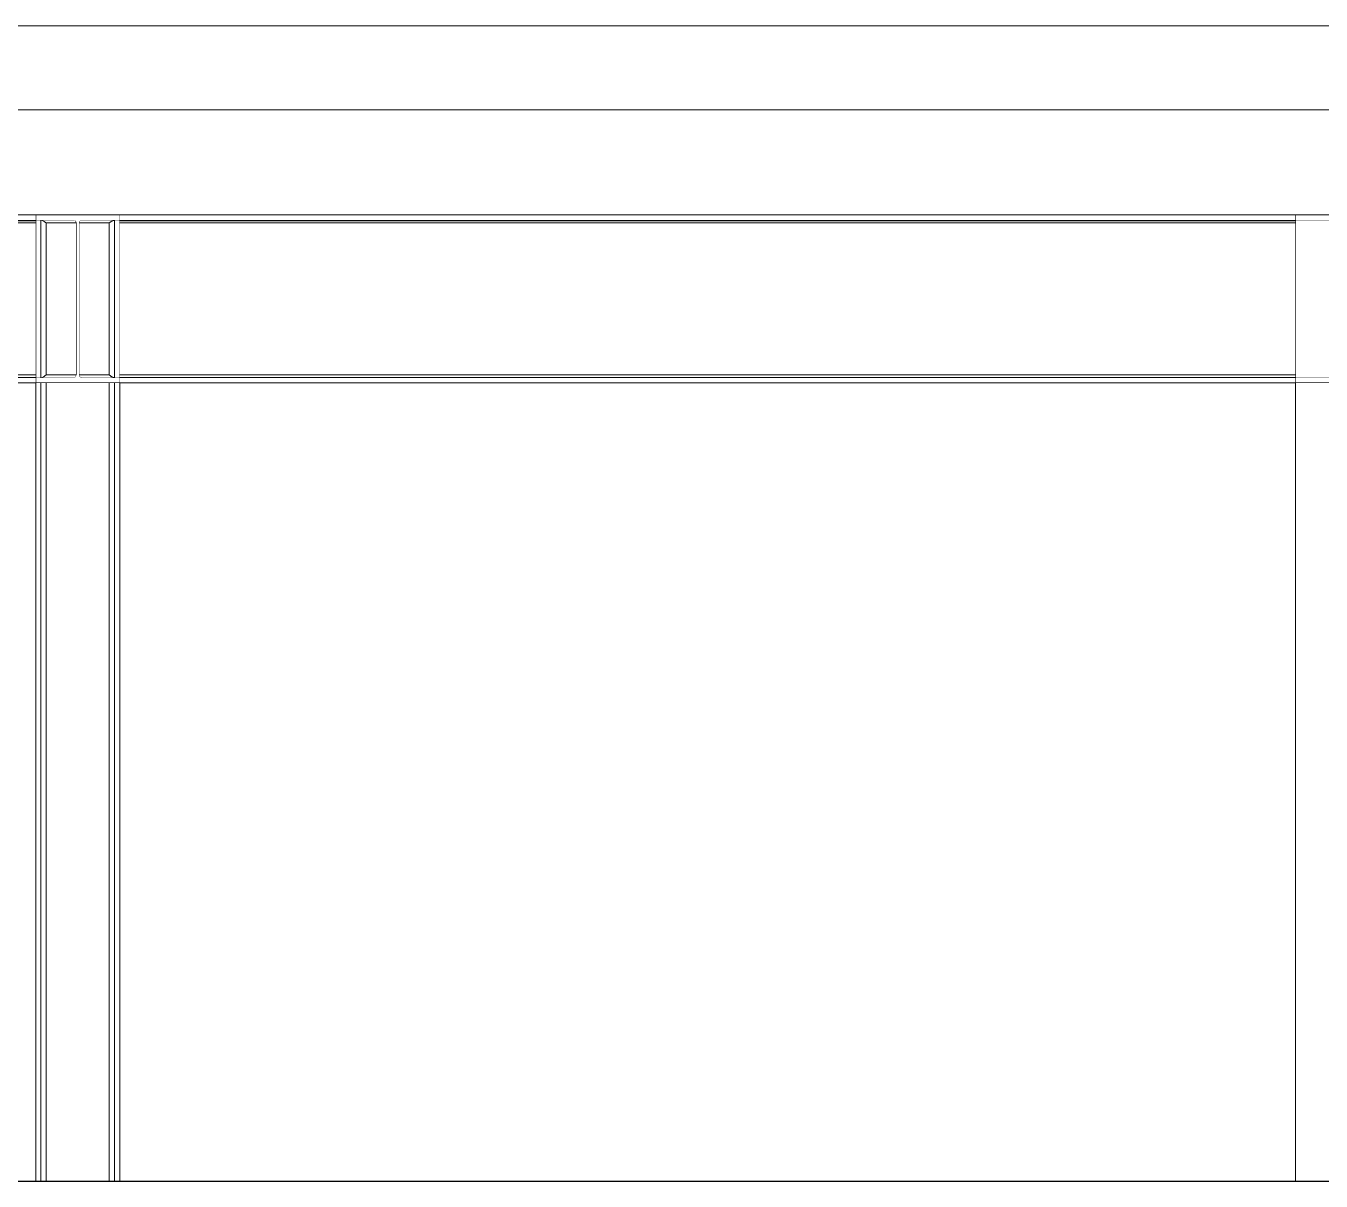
# Model space of a CAD drawing. Extents: x -18489 to 195597, y -1599 to 112111.
# Drawn here: x 13307.7 to 13616.1, y 27375.8 to 27650.8 of the extents above; entities that cross this region are included whole.
import ezdxf
from ezdxf.xclip import XClip

# ---------------------------------------------------------------- set-up
doc = ezdxf.new("R2010")
doc.units = 0
doc.header["$LTSCALE"] = 100
doc.header["$XCLIPFRAME"] = 2
doc.linetypes.add('188K-SM-07-F10-MECH-CR PIPE-Y2257103$0$X-S-FAB_SL ALL$0$Wipeout_Contour', pattern=[1, 0, -1])
for name, color, linetype in [('188K-SM-07-F10-MECH-CR PIPE-Y2257103$0$X-S-FAB_SL ALL$0$ASP_1', 1, 'Continuous'), ('188K-SM-07-F10-MECH-CR PIPE-Y2257103$0$X-S-FAB_SL ALL$0$Hattch', 7, 'Continuous'), ('188K-SM-07-F10-MECH-CR PIPE-Y2257103$0$X-S-FAB_SL ALL$0$S-BEAM', 7, 'Continuous'), ('188K-SM-07-F10-MECH-CR PIPE-Y2257103$0$X-S-FAB_SL ALL$0$S-COL', 7, 'Continuous'), ('188K-SM-07-F10-MECH-CR PIPE-Y2257103$0$X-S-FAB_SL ALL$0$S-SLAB', 7, 'Continuous')]:
    doc.layers.add(name, color=color, linetype=linetype)

# ---------------------------------------------------------------- blocks, each defined once
blk = doc.blocks.new('188K-SM-07-F10-MECH-CR PIPE-Y2257103$0$X-S-FAB_SL ALL$0$剖面元素_242_3', base_point=(23061.26, -8263.06))
at = {"layer": '188K-SM-07-F10-MECH-CR PIPE-Y2257103$0$X-S-FAB_SL ALL$0$S-SLAB', "color": 15, "lineweight": 0}
for p, q in [((40656.26, -6943.06), (24906.26, -6943.06)), ((40656.26, -6963.06), (24906.26, -6963.06))]:
    blk.add_line(p, q, dxfattribs=at)
blk = doc.blocks.new('188K-SM-07-F10-MECH-CR PIPE-Y2257103$0$X-S-FAB_SL ALL$0$剖面元素_1304_3', base_point=(23061.26, -8263.06))
at = {"layer": '188K-SM-07-F10-MECH-CR PIPE-Y2257103$0$X-S-FAB_SL ALL$0$S-BEAM', "color": 2, "lineweight": 0}
for p, q in [((36371.26, -6988.06), (36371.26, -6989.36)), ((36391.26, -6988.06), (36371.26, -6988.06)), ((36391.26, -6988.06), (36391.26, -6989.36)), ((36371.26, -7026.76), (36371.26, -7028.06)), ((36391.26, -7026.76), (36391.26, -7028.06)), ((36391.26, -7028.06), (36371.26, -7028.06))]:
    blk.add_line(p, q, dxfattribs=at)
at = {"layer": '188K-SM-07-F10-MECH-CR PIPE-Y2257103$0$X-S-FAB_SL ALL$0$S-BEAM', "color": 2, "lineweight": 0, "flags": 128}
for points in [[(36380.69, -6989.54), (36380.26, -6989.36), (36371.26, -6989.36)], [(36380.69, -6989.54), (36380.86, -6989.96), (36380.86, -7026.16), (36380.69, -7026.59)], [(36381.84, -6989.54), (36381.66, -6989.96), (36381.66, -7026.16), (36381.84, -7026.59)], [(36391.26, -6989.36), (36382.26, -6989.36), (36381.84, -6989.54)], [(36380.69, -7026.59), (36380.26, -7026.76), (36371.26, -7026.76)], [(36381.84, -7026.59), (36382.26, -7026.76), (36391.26, -7026.76)]]:
    blk.add_lwpolyline(points, dxfattribs=at)
blk = doc.blocks.new('188K-SM-07-F10-MECH-CR PIPE-Y2257103$0$X-S-FAB_SL ALL$0$剖面元素_1306_3', base_point=(23061.26, -8263.06))
at = {"layer": '188K-SM-07-F10-MECH-CR PIPE-Y2257103$0$X-S-FAB_SL ALL$0$S-BEAM', "color": 2, "lineweight": 0}
for p, q in [((36671.26, -6988.06), (36671.26, -6989.36)), ((36691.26, -6988.06), (36671.26, -6988.06)), ((36691.26, -6988.06), (36691.26, -6989.36)), ((36671.26, -7026.76), (36671.26, -7028.06)), ((36691.26, -7026.76), (36691.26, -7028.06)), ((36691.26, -7028.06), (36671.26, -7028.06))]:
    blk.add_line(p, q, dxfattribs=at)
at = {"layer": '188K-SM-07-F10-MECH-CR PIPE-Y2257103$0$X-S-FAB_SL ALL$0$S-BEAM', "color": 2, "lineweight": 0, "flags": 128}
for points in [[(36680.69, -6989.54), (36680.26, -6989.36), (36671.26, -6989.36)], [(36680.69, -6989.54), (36680.86, -6989.96), (36680.86, -7026.16), (36680.69, -7026.59)], [(36681.84, -6989.54), (36681.66, -6989.96), (36681.66, -7026.16), (36681.84, -7026.59)], [(36691.26, -6989.36), (36682.26, -6989.36), (36681.84, -6989.54)], [(36680.69, -7026.59), (36680.26, -7026.76), (36671.26, -7026.76)], [(36681.84, -7026.59), (36682.26, -7026.76), (36691.26, -7026.76)]]:
    blk.add_lwpolyline(points, dxfattribs=at)
blk = doc.blocks.new('188K-SM-07-F10-MECH-CR PIPE-Y2257103$0$X-S-FAB_SL ALL$0$剖面元素_2071_3', base_point=(23061.26, -8263.06))
at = {"color": 254, "linetype": '188K-SM-07-F10-MECH-CR PIPE-Y2257103$0$X-S-FAB_SL ALL$0$Wipeout_Contour', "lineweight": 0, "ltscale": 148237.307232}
blk.add_wipeout([(36391.26, -6989.36), (36390.06, -6989.36), (36390.06, -7026.76), (36391.26, -7026.76)], dxfattribs=at).dxf.layer = '188K-SM-07-F10-MECH-CR PIPE-Y2257103$0$X-S-FAB_SL ALL$0$Hattch'
at = {"color": 254, "linetype": '188K-SM-07-F10-MECH-CR PIPE-Y2257103$0$X-S-FAB_SL ALL$0$Wipeout_Contour', "lineweight": 0, "ltscale": 148184.86997}
blk.add_wipeout([(36373.76, -6989.96), (36373.76, -7026.16), (36380.86, -7026.16), (36380.86, -6989.96)], dxfattribs=at).dxf.layer = '188K-SM-07-F10-MECH-CR PIPE-Y2257103$0$X-S-FAB_SL ALL$0$Hattch'
at = {"color": 254, "linetype": '188K-SM-07-F10-MECH-CR PIPE-Y2257103$0$X-S-FAB_SL ALL$0$Wipeout_Contour', "lineweight": 0, "ltscale": 148325.434224}
blk.add_wipeout([(36390.06, -7218.06), (36391.26, -7218.06), (36391.26, -7028.06), (36390.06, -7028.06)], dxfattribs=at).dxf.layer = '188K-SM-07-F10-MECH-CR PIPE-Y2257103$0$X-S-FAB_SL ALL$0$Hattch'
at = {"color": 254, "linetype": '188K-SM-07-F10-MECH-CR PIPE-Y2257103$0$X-S-FAB_SL ALL$0$Wipeout_Contour', "lineweight": 0, "ltscale": 148234.60848}
blk.add_wipeout([(36390.06, -6989.36), (36389.89, -6989.36), (36389.89, -7026.76), (36390.06, -7026.76)], dxfattribs=at).dxf.layer = '188K-SM-07-F10-MECH-CR PIPE-Y2257103$0$X-S-FAB_SL ALL$0$Hattch'
at = {"color": 254, "linetype": '188K-SM-07-F10-MECH-CR PIPE-Y2257103$0$X-S-FAB_SL ALL$0$Wipeout_Contour', "lineweight": 0, "ltscale": 148322.737075}
blk.add_wipeout([(36389.89, -7218.06), (36390.06, -7218.06), (36390.06, -7028.06), (36389.89, -7028.06)], dxfattribs=at).dxf.layer = '188K-SM-07-F10-MECH-CR PIPE-Y2257103$0$X-S-FAB_SL ALL$0$Hattch'
at = {"color": 254, "linetype": '188K-SM-07-F10-MECH-CR PIPE-Y2257103$0$X-S-FAB_SL ALL$0$Wipeout_Contour', "lineweight": 0, "ltscale": 296466.76908}
blk.add_wipeout([(36389.41, -7026.58), (36389.42, -7026.59), (36389.84, -7026.76), (36389.89, -7026.76), (36389.89, -6989.36), (36389.84, -6989.36), (36389.42, -6989.54), (36389.41, -6989.54)], dxfattribs=at).dxf.layer = '188K-SM-07-F10-MECH-CR PIPE-Y2257103$0$X-S-FAB_SL ALL$0$Hattch'
at = {"color": 254, "linetype": '188K-SM-07-F10-MECH-CR PIPE-Y2257103$0$X-S-FAB_SL ALL$0$Wipeout_Contour', "lineweight": 0, "ltscale": 148321.461294}
blk.add_wipeout([(36389.41, -7218.06), (36389.89, -7218.06), (36389.89, -7028.06), (36389.41, -7028.06)], dxfattribs=at).dxf.layer = '188K-SM-07-F10-MECH-CR PIPE-Y2257103$0$X-S-FAB_SL ALL$0$Hattch'
at = {"layer": '188K-SM-07-F10-MECH-CR PIPE-Y2257103$0$X-S-FAB_SL ALL$0$S-COL', "color": 8, "lineweight": 0}
for p, q in [((36391.26, -7026.76), (36391.26, -6989.36)), ((36391.26, -7218.06), (36391.26, -7028.06))]:
    blk.add_line(p, q, dxfattribs=at)
at = {"color": 254, "linetype": '188K-SM-07-F10-MECH-CR PIPE-Y2257103$0$X-S-FAB_SL ALL$0$Wipeout_Contour', "lineweight": 0, "ltscale": 148319.25157}
blk.add_wipeout([(36388.76, -7218.06), (36389.41, -7218.06), (36389.41, -7028.06), (36388.76, -7028.06)], dxfattribs=at).dxf.layer = '188K-SM-07-F10-MECH-CR PIPE-Y2257103$0$X-S-FAB_SL ALL$0$Hattch'
at = {"color": 254, "linetype": '188K-SM-07-F10-MECH-CR PIPE-Y2257103$0$X-S-FAB_SL ALL$0$Wipeout_Contour', "lineweight": 0, "ltscale": 148231.120149}
blk.add_wipeout([(36388.76, -6989.96), (36388.76, -7026.16), (36389.41, -7026.58), (36389.41, -6989.54)], dxfattribs=at).dxf.layer = '188K-SM-07-F10-MECH-CR PIPE-Y2257103$0$X-S-FAB_SL ALL$0$Hattch'
at = {"color": 254, "linetype": '188K-SM-07-F10-MECH-CR PIPE-Y2257103$0$X-S-FAB_SL ALL$0$Wipeout_Contour', "lineweight": 0, "ltscale": 148215.899524}
blk.add_wipeout([(36381.66, -7026.16), (36388.76, -7026.16), (36388.76, -6989.96), (36381.66, -6989.96)], dxfattribs=at).dxf.layer = '188K-SM-07-F10-MECH-CR PIPE-Y2257103$0$X-S-FAB_SL ALL$0$Hattch'
at = {"color": 254, "linetype": '188K-SM-07-F10-MECH-CR PIPE-Y2257103$0$X-S-FAB_SL ALL$0$Wipeout_Contour', "lineweight": 0, "ltscale": 148288.53492}
blk.add_wipeout([(36388.76, -7028.06), (36373.76, -7028.06), (36373.76, -7218.06), (36388.76, -7218.06)], dxfattribs=at).dxf.layer = '188K-SM-07-F10-MECH-CR PIPE-Y2257103$0$X-S-FAB_SL ALL$0$Hattch'
at = {"layer": '188K-SM-07-F10-MECH-CR PIPE-Y2257103$0$X-S-FAB_SL ALL$0$S-COL', "color": 8, "lineweight": 0}
for p, q in [((36390.06, -7026.76), (36390.06, -6989.36)), ((36388.76, -7026.16), (36388.76, -6989.96)), ((36388.76, -7218.06), (36388.76, -7028.06)), ((36390.06, -7218.06), (36390.06, -7028.06))]:
    blk.add_line(p, q, dxfattribs=at)
at = {"color": 254, "linetype": '188K-SM-07-F10-MECH-CR PIPE-Y2257103$0$X-S-FAB_SL ALL$0$Wipeout_Contour', "lineweight": 0, "ltscale": 148257.818154}
blk.add_wipeout([(36373.11, -7218.06), (36373.76, -7218.06), (36373.76, -7028.06), (36373.11, -7028.06)], dxfattribs=at).dxf.layer = '188K-SM-07-F10-MECH-CR PIPE-Y2257103$0$X-S-FAB_SL ALL$0$Hattch'
at = {"color": 254, "linetype": '188K-SM-07-F10-MECH-CR PIPE-Y2257103$0$X-S-FAB_SL ALL$0$Wipeout_Contour', "lineweight": 0, "ltscale": 148169.650212}
blk.add_wipeout([(36373.11, -7026.58), (36373.76, -7026.16), (36373.76, -6989.96), (36373.11, -6989.54)], dxfattribs=at).dxf.layer = '188K-SM-07-F10-MECH-CR PIPE-Y2257103$0$X-S-FAB_SL ALL$0$Hattch'
at = {"color": 254, "linetype": '188K-SM-07-F10-MECH-CR PIPE-Y2257103$0$X-S-FAB_SL ALL$0$Wipeout_Contour', "lineweight": 0, "ltscale": 296334.775581}
blk.add_wipeout([(36372.64, -6989.36), (36372.64, -7026.76), (36372.69, -7026.76), (36373.11, -7026.59), (36373.11, -7026.58), (36373.11, -6989.54), (36373.11, -6989.54), (36372.69, -6989.36)], dxfattribs=at).dxf.layer = '188K-SM-07-F10-MECH-CR PIPE-Y2257103$0$X-S-FAB_SL ALL$0$Hattch'
at = {"color": 254, "linetype": '188K-SM-07-F10-MECH-CR PIPE-Y2257103$0$X-S-FAB_SL ALL$0$Wipeout_Contour', "lineweight": 0, "ltscale": 148255.60847}
blk.add_wipeout([(36372.64, -7218.06), (36373.11, -7218.06), (36373.11, -7028.06), (36372.64, -7028.06)], dxfattribs=at).dxf.layer = '188K-SM-07-F10-MECH-CR PIPE-Y2257103$0$X-S-FAB_SL ALL$0$Hattch'
at = {"color": 254, "linetype": '188K-SM-07-F10-MECH-CR PIPE-Y2257103$0$X-S-FAB_SL ALL$0$Wipeout_Contour', "lineweight": 0, "ltscale": 148254.332708}
blk.add_wipeout([(36372.46, -7218.06), (36372.64, -7218.06), (36372.64, -7028.06), (36372.46, -7028.06)], dxfattribs=at).dxf.layer = '188K-SM-07-F10-MECH-CR PIPE-Y2257103$0$X-S-FAB_SL ALL$0$Hattch'
at = {"color": 254, "linetype": '188K-SM-07-F10-MECH-CR PIPE-Y2257103$0$X-S-FAB_SL ALL$0$Wipeout_Contour', "lineweight": 0, "ltscale": 148166.163442}
blk.add_wipeout([(36372.46, -6989.36), (36372.46, -7026.76), (36372.64, -7026.76), (36372.64, -6989.36)], dxfattribs=at).dxf.layer = '188K-SM-07-F10-MECH-CR PIPE-Y2257103$0$X-S-FAB_SL ALL$0$Hattch'
at = {"color": 254, "linetype": '188K-SM-07-F10-MECH-CR PIPE-Y2257103$0$X-S-FAB_SL ALL$0$Wipeout_Contour', "lineweight": 0, "ltscale": 148163.46475}
blk.add_wipeout([(36372.46, -6989.36), (36371.26, -6989.36), (36371.26, -7026.76), (36372.46, -7026.76)], dxfattribs=at).dxf.layer = '188K-SM-07-F10-MECH-CR PIPE-Y2257103$0$X-S-FAB_SL ALL$0$Hattch'
at = {"layer": '188K-SM-07-F10-MECH-CR PIPE-Y2257103$0$X-S-FAB_SL ALL$0$S-COL', "color": 8, "lineweight": 0}
blk.add_line((36373.76, -7026.16), (36373.76, -6989.96), dxfattribs=at)
at = {"color": 254, "linetype": '188K-SM-07-F10-MECH-CR PIPE-Y2257103$0$X-S-FAB_SL ALL$0$Wipeout_Contour', "lineweight": 0, "ltscale": 148251.635621}
blk.add_wipeout([(36371.26, -7218.06), (36372.46, -7218.06), (36372.46, -7028.06), (36371.26, -7028.06)], dxfattribs=at).dxf.layer = '188K-SM-07-F10-MECH-CR PIPE-Y2257103$0$X-S-FAB_SL ALL$0$Hattch'
at = {"layer": '188K-SM-07-F10-MECH-CR PIPE-Y2257103$0$X-S-FAB_SL ALL$0$S-COL', "color": 8, "lineweight": 0}
for p, q in [((36371.26, -7026.76), (36371.26, -6989.36)), ((36372.46, -7026.76), (36372.46, -6989.36)), ((36371.26, -7218.06), (36371.26, -7028.06)), ((36372.46, -7218.06), (36372.46, -7028.06)), ((36373.76, -7218.06), (36373.76, -7028.06))]:
    blk.add_line(p, q, dxfattribs=at)
blk = doc.blocks.new('188K-SM-07-F10-MECH-CR PIPE-Y2257103$0$X-S-FAB_SL ALL$0$剖面元素_2079_3', base_point=(23061.26, -8263.06))
at = {"color": 254, "linetype": '188K-SM-07-F10-MECH-CR PIPE-Y2257103$0$X-S-FAB_SL ALL$0$Wipeout_Contour', "lineweight": 0, "ltscale": 149466.35018}
blk.add_wipeout([(36691.26, -7028.06), (36671.26, -7028.06), (36671.26, -7218.06), (36691.26, -7218.06)], dxfattribs=at).dxf.layer = '188K-SM-07-F10-MECH-CR PIPE-Y2257103$0$X-S-FAB_SL ALL$0$Hattch'
at = {"color": 254, "linetype": '188K-SM-07-F10-MECH-CR PIPE-Y2257103$0$X-S-FAB_SL ALL$0$Wipeout_Contour', "lineweight": 0, "ltscale": 298732.459954}
blk.add_wipeout([(36671.26, -6989.36), (36671.26, -7026.76), (36680.26, -7026.76), (36680.69, -7026.59), (36680.86, -7026.16), (36680.86, -6989.96), (36680.69, -6989.54), (36680.26, -6989.36)], dxfattribs=at).dxf.layer = '188K-SM-07-F10-MECH-CR PIPE-Y2257103$0$X-S-FAB_SL ALL$0$Hattch'
at = {"layer": '188K-SM-07-F10-MECH-CR PIPE-Y2257103$0$X-S-FAB_SL ALL$0$S-COL', "color": 8, "lineweight": 0}
for p, q in [((36671.26, -7026.76), (36671.26, -6989.36)), ((36671.26, -7218.06), (36671.26, -7028.06))]:
    blk.add_line(p, q, dxfattribs=at)
at = {"color": 254, "linetype": '188K-SM-07-F10-MECH-CR PIPE-Y2257103$0$X-S-FAB_SL ALL$0$Wipeout_Contour', "lineweight": 0, "ltscale": 298783.123314}
blk.add_wipeout([(36681.66, -6989.96), (36681.66, -7026.16), (36681.84, -7026.59), (36682.26, -7026.76), (36691.26, -7026.76), (36691.26, -6989.36), (36682.26, -6989.36), (36681.84, -6989.54)], dxfattribs=at).dxf.layer = '188K-SM-07-F10-MECH-CR PIPE-Y2257103$0$X-S-FAB_SL ALL$0$Hattch'
at = {"layer": '188K-SM-07-F10-MECH-CR PIPE-Y2257103$0$X-S-FAB_SL ALL$0$S-COL', "color": 8, "lineweight": 0}
for p, q in [((36691.26, -7026.76), (36691.26, -6989.36)), ((36691.26, -7218.06), (36691.26, -7028.06))]:
    blk.add_line(p, q, dxfattribs=at)
blk = doc.blocks.new('188K-SM-07-F10-MECH-CR PIPE-Y2257103$0$X-S-FAB_SL ALL$0$剖面元素_2119_3', base_point=(23061.26, -8263.06))
at = {"color": 254, "linetype": '188K-SM-07-F10-MECH-CR PIPE-Y2257103$0$X-S-FAB_SL ALL$0$Wipeout_Contour', "lineweight": 0, "ltscale": 147596.602641}
blk.add_wipeout([(36091.26, -6989.36), (36371.26, -6989.36), (36371.26, -6988.06), (36091.26, -6988.06)], dxfattribs=at).dxf.layer = '188K-SM-07-F10-MECH-CR PIPE-Y2257103$0$X-S-FAB_SL ALL$0$Hattch'
at = {"color": 254, "linetype": '188K-SM-07-F10-MECH-CR PIPE-Y2257103$0$X-S-FAB_SL ALL$0$Wipeout_Contour', "lineweight": 0, "ltscale": 148232.438597}
blk.add_wipeout([(36389.42, -7026.59), (36381.84, -7026.59), (36382.26, -7026.76), (36389.84, -7026.76)], dxfattribs=at).dxf.layer = '188K-SM-07-F10-MECH-CR PIPE-Y2257103$0$X-S-FAB_SL ALL$0$Hattch'
at = {"color": 254, "linetype": '188K-SM-07-F10-MECH-CR PIPE-Y2257103$0$X-S-FAB_SL ALL$0$Wipeout_Contour', "lineweight": 0, "ltscale": 147597.16166}
blk.add_wipeout([(36371.26, -6989.36), (36091.26, -6989.36), (36091.26, -6989.54), (36371.26, -6989.54)], dxfattribs=at).dxf.layer = '188K-SM-07-F10-MECH-CR PIPE-Y2257103$0$X-S-FAB_SL ALL$0$Hattch'
at = {"color": 254, "linetype": '188K-SM-07-F10-MECH-CR PIPE-Y2257103$0$X-S-FAB_SL ALL$0$Wipeout_Contour', "lineweight": 0, "ltscale": 148804.220266}
blk.add_wipeout([(36671.26, -7026.76), (36391.26, -7026.76), (36391.26, -7028.06), (36671.26, -7028.06)], dxfattribs=at).dxf.layer = '188K-SM-07-F10-MECH-CR PIPE-Y2257103$0$X-S-FAB_SL ALL$0$Hattch'
at = {"color": 254, "linetype": '188K-SM-07-F10-MECH-CR PIPE-Y2257103$0$X-S-FAB_SL ALL$0$Wipeout_Contour', "lineweight": 0, "ltscale": 147597.388973}
blk.add_wipeout([(36371.26, -6989.54), (36091.26, -6989.54), (36091.26, -6989.96), (36371.26, -6989.96)], dxfattribs=at).dxf.layer = '188K-SM-07-F10-MECH-CR PIPE-Y2257103$0$X-S-FAB_SL ALL$0$Hattch'
at = {"color": 254, "linetype": '188K-SM-07-F10-MECH-CR PIPE-Y2257103$0$X-S-FAB_SL ALL$0$Wipeout_Contour', "lineweight": 0, "ltscale": 148803.662715}
blk.add_wipeout([(36391.26, -7026.59), (36391.26, -7026.76), (36671.26, -7026.76), (36671.26, -7026.59)], dxfattribs=at).dxf.layer = '188K-SM-07-F10-MECH-CR PIPE-Y2257103$0$X-S-FAB_SL ALL$0$Hattch'
at = {"color": 254, "linetype": '188K-SM-07-F10-MECH-CR PIPE-Y2257103$0$X-S-FAB_SL ALL$0$Wipeout_Contour', "lineweight": 0, "ltscale": 147611.299271}
blk.add_wipeout([(36371.26, -6989.96), (36091.26, -6989.96), (36091.26, -7026.16), (36371.26, -7026.16)], dxfattribs=at).dxf.layer = '188K-SM-07-F10-MECH-CR PIPE-Y2257103$0$X-S-FAB_SL ALL$0$Hattch'
at = {"color": 254, "linetype": '188K-SM-07-F10-MECH-CR PIPE-Y2257103$0$X-S-FAB_SL ALL$0$Wipeout_Contour', "lineweight": 0, "ltscale": 148803.43606}
blk.add_wipeout([(36391.26, -7026.16), (36391.26, -7026.59), (36671.26, -7026.59), (36671.26, -7026.16)], dxfattribs=at).dxf.layer = '188K-SM-07-F10-MECH-CR PIPE-Y2257103$0$X-S-FAB_SL ALL$0$Hattch'
at = {"layer": '188K-SM-07-F10-MECH-CR PIPE-Y2257103$0$X-S-FAB_SL ALL$0$S-BEAM', "color": 8, "lineweight": 0}
blk.add_line((36671.26, -7028.06), (36391.26, -7028.06), dxfattribs=at)
at = {"color": 254, "linetype": '188K-SM-07-F10-MECH-CR PIPE-Y2257103$0$X-S-FAB_SL ALL$0$Wipeout_Contour', "lineweight": 0, "ltscale": 148168.32911}
blk.add_wipeout([(36380.26, -6989.36), (36372.69, -6989.36), (36373.11, -6989.54), (36380.69, -6989.54)], dxfattribs=at).dxf.layer = '188K-SM-07-F10-MECH-CR PIPE-Y2257103$0$X-S-FAB_SL ALL$0$Hattch'
at = {"color": 254, "linetype": '188K-SM-07-F10-MECH-CR PIPE-Y2257103$0$X-S-FAB_SL ALL$0$Wipeout_Contour', "lineweight": 0, "ltscale": 147625.210022}
blk.add_wipeout([(36091.26, -7026.59), (36371.26, -7026.59), (36371.26, -7026.16), (36091.26, -7026.16)], dxfattribs=at).dxf.layer = '188K-SM-07-F10-MECH-CR PIPE-Y2257103$0$X-S-FAB_SL ALL$0$Hattch'
at = {"layer": '188K-SM-07-F10-MECH-CR PIPE-Y2257103$0$X-S-FAB_SL ALL$0$S-BEAM', "color": 8, "lineweight": 0}
for p, q in [((36371.26, -6988.06), (36091.26, -6988.06)), ((36371.26, -6989.36), (36091.26, -6989.36)), ((36371.26, -6989.96), (36091.26, -6989.96))]:
    blk.add_line(p, q, dxfattribs=at)
at = {"color": 254, "linetype": '188K-SM-07-F10-MECH-CR PIPE-Y2257103$0$X-S-FAB_SL ALL$0$Wipeout_Contour', "lineweight": 0, "ltscale": 148204.277981}
blk.add_wipeout([(36381.84, -6989.54), (36389.42, -6989.54), (36389.84, -6989.36), (36382.26, -6989.36)], dxfattribs=at).dxf.layer = '188K-SM-07-F10-MECH-CR PIPE-Y2257103$0$X-S-FAB_SL ALL$0$Hattch'
at = {"color": 254, "linetype": '188K-SM-07-F10-MECH-CR PIPE-Y2257103$0$X-S-FAB_SL ALL$0$Wipeout_Contour', "lineweight": 0, "ltscale": 147625.438487}
blk.add_wipeout([(36091.26, -7026.59), (36091.26, -7026.76), (36371.26, -7026.76), (36371.26, -7026.59)], dxfattribs=at).dxf.layer = '188K-SM-07-F10-MECH-CR PIPE-Y2257103$0$X-S-FAB_SL ALL$0$Hattch'
at = {"color": 254, "linetype": '188K-SM-07-F10-MECH-CR PIPE-Y2257103$0$X-S-FAB_SL ALL$0$Wipeout_Contour', "lineweight": 0, "ltscale": 185256.93226}
blk.add_wipeout([(36381.84, -6989.54), (36381.66, -6989.96), (36388.76, -6989.96), (36389.41, -6989.54), (36389.42, -6989.54)], dxfattribs=at).dxf.layer = '188K-SM-07-F10-MECH-CR PIPE-Y2257103$0$X-S-FAB_SL ALL$0$Hattch'
at = {"color": 254, "linetype": '188K-SM-07-F10-MECH-CR PIPE-Y2257103$0$X-S-FAB_SL ALL$0$Wipeout_Contour', "lineweight": 0, "ltscale": 148775.055241}
blk.add_wipeout([(36671.26, -6988.06), (36391.26, -6988.06), (36391.26, -6989.36), (36671.26, -6989.36)], dxfattribs=at).dxf.layer = '188K-SM-07-F10-MECH-CR PIPE-Y2257103$0$X-S-FAB_SL ALL$0$Hattch'
at = {"color": 254, "linetype": '188K-SM-07-F10-MECH-CR PIPE-Y2257103$0$X-S-FAB_SL ALL$0$Wipeout_Contour', "lineweight": 0, "ltscale": 147626.000487}
blk.add_wipeout([(36091.26, -7028.06), (36371.26, -7028.06), (36371.26, -7026.76), (36091.26, -7026.76)], dxfattribs=at).dxf.layer = '188K-SM-07-F10-MECH-CR PIPE-Y2257103$0$X-S-FAB_SL ALL$0$Hattch'
at = {"layer": '188K-SM-07-F10-MECH-CR PIPE-Y2257103$0$X-S-FAB_SL ALL$0$S-BEAM', "color": 8, "lineweight": 0}
blk.add_line((36388.76, -6989.96), (36389.41, -6989.54), dxfattribs=at)
at = {"color": 254, "linetype": '188K-SM-07-F10-MECH-CR PIPE-Y2257103$0$X-S-FAB_SL ALL$0$Wipeout_Contour', "lineweight": 0, "ltscale": 185209.128688}
blk.add_wipeout([(36373.11, -6989.54), (36373.11, -6989.54), (36373.76, -6989.96), (36380.86, -6989.96), (36380.69, -6989.54)], dxfattribs=at).dxf.layer = '188K-SM-07-F10-MECH-CR PIPE-Y2257103$0$X-S-FAB_SL ALL$0$Hattch'
at = {"color": 254, "linetype": '188K-SM-07-F10-MECH-CR PIPE-Y2257103$0$X-S-FAB_SL ALL$0$Wipeout_Contour', "lineweight": 0, "ltscale": 148789.635477}
blk.add_wipeout([(36391.26, -6989.96), (36391.26, -7026.16), (36671.26, -7026.16), (36671.26, -6989.96)], dxfattribs=at).dxf.layer = '188K-SM-07-F10-MECH-CR PIPE-Y2257103$0$X-S-FAB_SL ALL$0$Hattch'
at = {"color": 254, "linetype": '188K-SM-07-F10-MECH-CR PIPE-Y2257103$0$X-S-FAB_SL ALL$0$Wipeout_Contour', "lineweight": 0, "ltscale": 148196.496557}
blk.add_wipeout([(36372.69, -7026.76), (36380.26, -7026.76), (36380.69, -7026.59), (36373.11, -7026.59)], dxfattribs=at).dxf.layer = '188K-SM-07-F10-MECH-CR PIPE-Y2257103$0$X-S-FAB_SL ALL$0$Hattch'
at = {"layer": '188K-SM-07-F10-MECH-CR PIPE-Y2257103$0$X-S-FAB_SL ALL$0$S-BEAM', "color": 8, "lineweight": 0}
for p, q in [((36373.11, -6989.54), (36372.69, -6989.36)), ((36373.11, -6989.54), (36373.76, -6989.96)), ((36373.76, -6989.96), (36380.86, -6989.96)), ((36381.66, -6989.96), (36388.76, -6989.96)), ((36371.26, -7026.16), (36091.26, -7026.16)), ((36371.26, -7026.76), (36091.26, -7026.76)), ((36671.26, -7026.16), (36391.26, -7026.16)), ((36671.26, -7026.76), (36391.26, -7026.76)), ((36371.26, -7028.06), (36091.26, -7028.06))]:
    blk.add_line(p, q, dxfattribs=at)
at = {"color": 254, "linetype": '188K-SM-07-F10-MECH-CR PIPE-Y2257103$0$X-S-FAB_SL ALL$0$Wipeout_Contour', "lineweight": 0, "ltscale": 148775.835345}
blk.add_wipeout([(36391.26, -6989.54), (36391.26, -6989.96), (36671.26, -6989.96), (36671.26, -6989.54)], dxfattribs=at).dxf.layer = '188K-SM-07-F10-MECH-CR PIPE-Y2257103$0$X-S-FAB_SL ALL$0$Hattch'
at = {"color": 254, "linetype": '188K-SM-07-F10-MECH-CR PIPE-Y2257103$0$X-S-FAB_SL ALL$0$Wipeout_Contour', "lineweight": 0, "ltscale": 185291.829913}
blk.add_wipeout([(36388.76, -7026.16), (36381.66, -7026.16), (36381.84, -7026.59), (36389.42, -7026.59), (36389.41, -7026.58)], dxfattribs=at).dxf.layer = '188K-SM-07-F10-MECH-CR PIPE-Y2257103$0$X-S-FAB_SL ALL$0$Hattch'
at = {"layer": '188K-SM-07-F10-MECH-CR PIPE-Y2257103$0$X-S-FAB_SL ALL$0$S-BEAM', "color": 8, "lineweight": 0}
for p, q in [((36389.41, -7026.58), (36388.76, -7026.16)), ((36389.84, -7026.76), (36389.42, -7026.59))]:
    blk.add_line(p, q, dxfattribs=at)
at = {"color": 254, "linetype": '188K-SM-07-F10-MECH-CR PIPE-Y2257103$0$X-S-FAB_SL ALL$0$Wipeout_Contour', "lineweight": 0, "ltscale": 148775.609832}
blk.add_wipeout([(36391.26, -6989.36), (36391.26, -6989.54), (36671.26, -6989.54), (36671.26, -6989.36)], dxfattribs=at).dxf.layer = '188K-SM-07-F10-MECH-CR PIPE-Y2257103$0$X-S-FAB_SL ALL$0$Hattch'
at = {"color": 254, "linetype": '188K-SM-07-F10-MECH-CR PIPE-Y2257103$0$X-S-FAB_SL ALL$0$Wipeout_Contour', "lineweight": 0, "ltscale": 185244.035388}
blk.add_wipeout([(36373.11, -7026.59), (36380.69, -7026.59), (36380.86, -7026.16), (36373.76, -7026.16), (36373.11, -7026.58)], dxfattribs=at).dxf.layer = '188K-SM-07-F10-MECH-CR PIPE-Y2257103$0$X-S-FAB_SL ALL$0$Hattch'
at = {"layer": '188K-SM-07-F10-MECH-CR PIPE-Y2257103$0$X-S-FAB_SL ALL$0$S-BEAM', "color": 8, "lineweight": 0}
for p, q in [((36389.84, -6989.36), (36389.42, -6989.54)), ((36671.26, -6988.06), (36391.26, -6988.06)), ((36671.26, -6989.36), (36391.26, -6989.36)), ((36671.26, -6989.96), (36391.26, -6989.96)), ((36373.11, -7026.59), (36372.69, -7026.76)), ((36373.76, -7026.16), (36373.11, -7026.58)), ((36380.86, -7026.16), (36373.76, -7026.16)), ((36388.76, -7026.16), (36381.66, -7026.16))]:
    blk.add_line(p, q, dxfattribs=at)
blk = doc.blocks.new('188K-SM-07-F10-MECH-CR PIPE-Y2257103$0$X-S-FAB_SL ALL$0$A$C2e9ab586')
at = {"layer": '188K-SM-07-F10-MECH-CR PIPE-Y2257103$0$X-S-FAB_SL ALL$0$S-BEAM', "lineweight": 0}
for name in ['188K-SM-07-F10-MECH-CR PIPE-Y2257103$0$X-S-FAB_SL ALL$0$剖面元素_1304_3', '188K-SM-07-F10-MECH-CR PIPE-Y2257103$0$X-S-FAB_SL ALL$0$剖面元素_1306_3']:
    blk.add_blockref(name, (-28106.39, 285), dxfattribs=at)
at = {"layer": '188K-SM-07-F10-MECH-CR PIPE-Y2257103$0$X-S-FAB_SL ALL$0$S-SLAB', "lineweight": 0}
blk.add_blockref('188K-SM-07-F10-MECH-CR PIPE-Y2257103$0$X-S-FAB_SL ALL$0$剖面元素_242_3', (-28106.39, 285), dxfattribs=at)
at = {"layer": '188K-SM-07-F10-MECH-CR PIPE-Y2257103$0$X-S-FAB_SL ALL$0$S-COL', "lineweight": 0}
for name in ['188K-SM-07-F10-MECH-CR PIPE-Y2257103$0$X-S-FAB_SL ALL$0$剖面元素_2071_3', '188K-SM-07-F10-MECH-CR PIPE-Y2257103$0$X-S-FAB_SL ALL$0$剖面元素_2079_3']:
    blk.add_blockref(name, (-28106.39, 285), dxfattribs=at)
at = {"layer": '188K-SM-07-F10-MECH-CR PIPE-Y2257103$0$X-S-FAB_SL ALL$0$S-BEAM', "lineweight": 0}
blk.add_blockref('188K-SM-07-F10-MECH-CR PIPE-Y2257103$0$X-S-FAB_SL ALL$0$剖面元素_2119_3', (-28106.39, 285), dxfattribs=at)
blk = doc.blocks.new('188K-SM-07-F10-MECH-CR PIPE-Y2257103$0$X-S-FAB_SL ALL')
at = {"layer": '188K-SM-07-F10-MECH-CR PIPE-Y2257103$0$X-S-FAB_SL ALL$0$ASP_1'}
blk.add_blockref('188K-SM-07-F10-MECH-CR PIPE-Y2257103$0$X-S-FAB_SL ALL$0$A$C2e9ab586', (23632.864, -73288.977), dxfattribs=at)
blk.add_line((-2728.521, -71958.977), (19076.479, -71958.977), dxfattribs=at)
blk = doc.blocks.new('188K-SM-07-F10-MECH-CR PIPE-Y2257103')
ref = blk.add_blockref('188K-SM-07-F10-MECH-CR PIPE-Y2257103$0$X-S-FAB_SL ALL', (4473.521, 99334.763))
XClip(ref).set_block_clipping_path([(-7553.4648570136, -75341.9369645483), (24026.2025623869, -67725.7696244382)])

msp = doc.modelspace()

# ---------------------------------------------------------------- block references
msp.add_blockref('188K-SM-07-F10-MECH-CR PIPE-Y2257103', (0, 0))

doc.saveas('drawing.dxf')
